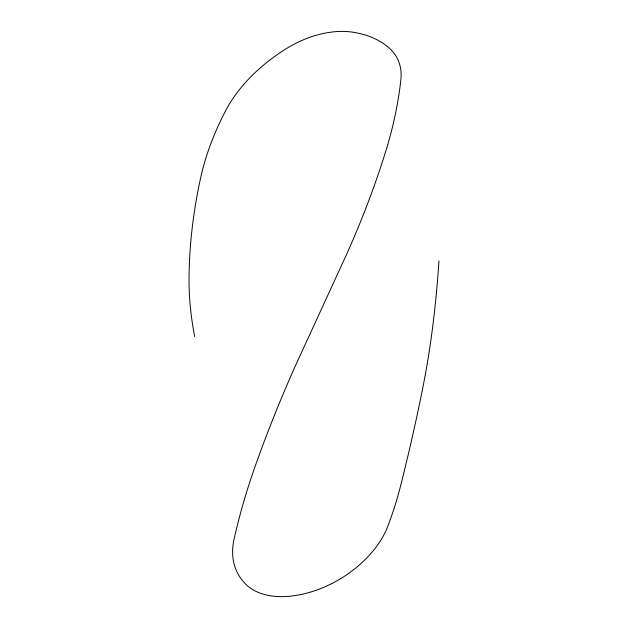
<?xml version="1.0" encoding="UTF-8"?>
<svg xmlns="http://www.w3.org/2000/svg" width="628" height="628" viewBox="0 0 628 628"><rect width="100%" height="100%" fill="white"/><g stroke="black" fill="none" stroke-linecap="round" stroke-linejoin="round"><path stroke-width="0.94" d="M438.956 260.887A2065.963 1286.089 -27.8 0 1 432.292 329.818A1530.389 952.692 -27.8 0 1 422.346 390.067A3253.629 2025.426 -27.8 0 1 400.256 487.124A524.82 326.709 -27.8 0 1 387.672 526.617A93.501 58.208 -27.8 0 1 351.06 571.661A83.037 51.692 -27.8 0 1 295.27 595.548A77.134 48.018 -27.8 0 1 246.835 585.21A110.159 68.578 -27.8 0 1 234.111 538.934A980.284 610.243 -27.8 0 1 255.8 464.461A1816.537 1130.824 -27.8 0 1 297.123 362.011L346.028 255.643A1263.819 786.751 -27.8 0 0 385.584 151.803A637.075 396.59 -27.8 0 0 400.868 79.662A86.523 53.867 -27.8 0 0 390.773 49.588A118.559 73.806 -27.8 0 0 352.63 32.161A75.195 46.81 -27.8 0 0 286.949 48.27A130.781 81.412 -27.8 0 0 225.821 110.347A377.051 234.723 -27.8 0 0 200.56 178.203A903.197 562.256 -27.8 0 0 189.044 278.958A575.468 358.235 -27.8 0 0 190.292 306.362A750.067 466.926 -27.8 0 0 194.704 336.639"/></g></svg>
